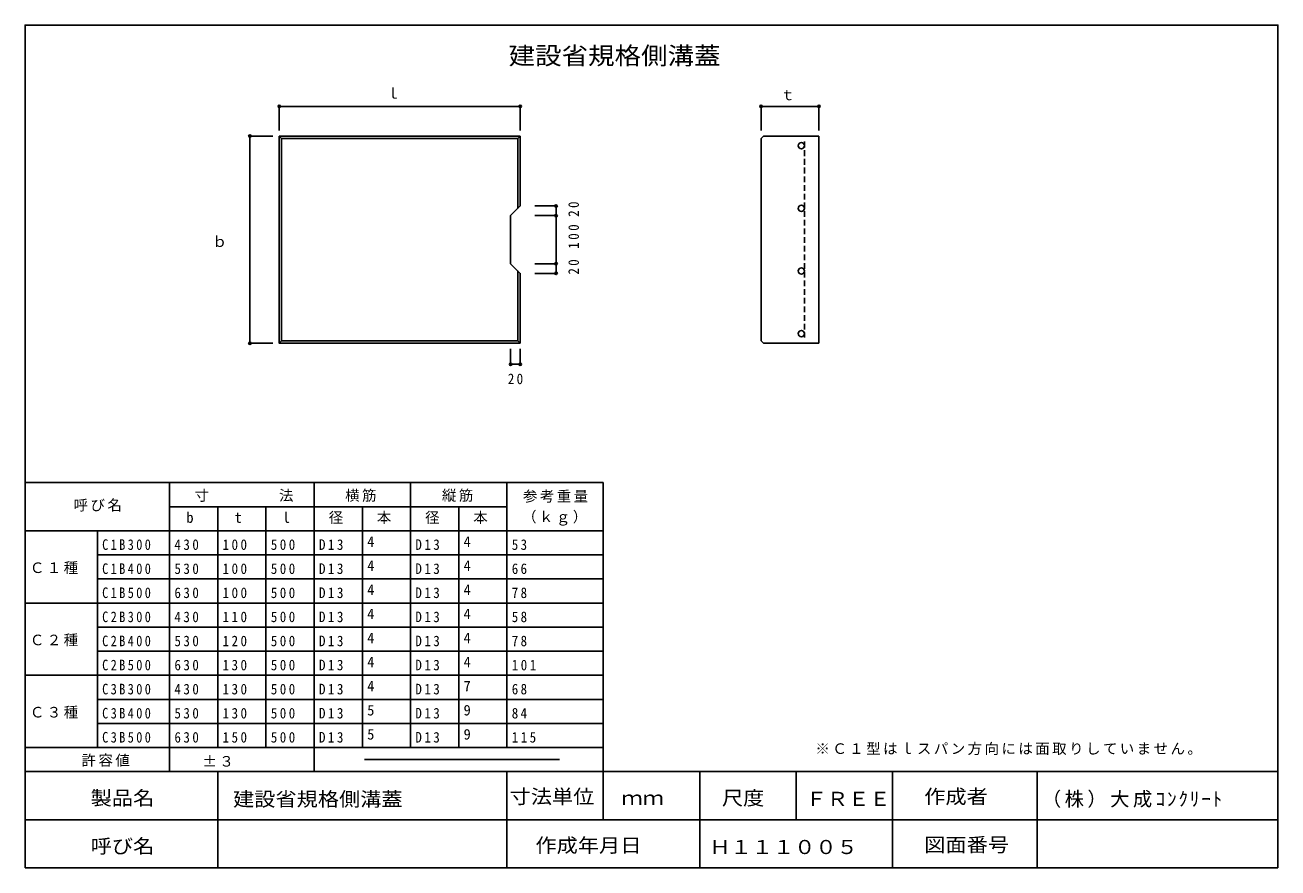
# Model space of a CAD drawing. Units: millimetres, scale not verified. Extents: x -1302 to 1298, y -912 to 838.
import ezdxf
from ezdxf.enums import TextEntityAlignment as Align

# ---------------------------------------------------------------- set-up
doc = ezdxf.new("R2010")
doc.units = ezdxf.units.MM
doc.header["$LTSCALE"] = 10
doc.header["$PDMODE"] = 32
doc.header["$PDSIZE"] = 5
doc.linetypes.add('DASHED1', pattern=[1.8, 1.2, -0.6])
doc.layers.add('0-0', color=7, linetype='Continuous')
doc.styles.add('ＭＳ ゴシック', font='')
doc.styles.get('ＭＳ ゴシック').set_extended_font_data('MS Gothic')

msp = doc.modelspace()

# ---------------------------------------------------------------- linework, layer by layer
at = {"layer": '0-0', "color": 4}
for p, q in [((-774.03, 668.77), (-274.03, 668.77)), ((-774.03, 618.46), (-774.03, 668.77)), ((-274.03, 618.46), (-274.03, 668.77)), ((225.97, 668.77), (345.97, 668.77)), ((225.97, 618.46), (225.97, 668.77)), ((345.97, 618.46), (345.97, 668.77)), ((-835.03, 607.01), (-835.03, 177.01)), ((-787.45, 607.01), (-835.03, 607.01)), ((-243.6, 462.01), (-199.44, 462.01)), ((-199.44, 462.01), (-199.44, 442.01)), ((-243.6, 322.01), (-199.44, 322.01)), ((-787.45, 177.01), (-835.03, 177.01)), ((-294.03, 165.09), (-294.03, 133.47)), ((-274.03, 165.09), (-274.03, 133.47)), ((-294.03, 133.47), (-274.03, 133.47))]:
    msp.add_line(p, q, dxfattribs=at)
at = {"layer": '0-0'}
for p, q in [((-774.03, 607.01), (-274.03, 607.01)), ((-774.03, 607.01), (-769.03, 602.01)), ((-769.03, 602.01), (-279.03, 602.01)), ((-769.03, 182.01), (-769.03, 602.01)), ((-274.03, 607.01), (-279.03, 602.01)), ((-279.03, 602.01), (-279.03, 457.01)), ((230.97, 607.01), (225.97, 602.01)), ((225.97, 182.01), (225.97, 602.01)), ((230.97, 607.01), (345.97, 607.01)), ((345.97, 607.01), (345.97, 177.01)), ((-279.03, 327.01), (-279.03, 182.01)), ((-769.03, 182.01), (-774.03, 177.01)), ((-769.03, 182.01), (-279.03, 182.01)), ((-279.03, 182.01), (-274.03, 177.01)), ((225.97, 182.01), (230.97, 177.01)), ((230.97, 177.01), (345.97, 177.01)), ((-101.53, -112.39), (-1301.53, -112.39)), ((-1001.53, -712.39), (-1001.53, -112.39)), ((-701.52, -712.39), (-701.52, -112.39)), ((-501.53, -662.39), (-501.53, -112.39)), ((-301.53, -662.39), (-301.53, -112.39)), ((-101.53, -712.39), (-101.53, -112.39)), ((-301.53, -162.39), (-1001.53, -162.39)), ((-901.53, -662.39), (-901.53, -162.39)), ((-801.53, -662.39), (-801.53, -162.39)), ((-601.53, -662.39), (-601.53, -162.39)), ((-401.53, -662.39), (-401.53, -162.39)), ((-101.53, -212.39), (-1301.53, -212.39)), ((-1151.53, -662.39), (-1151.53, -212.39)), ((-101.53, -262.39), (-1151.53, -262.39)), ((-101.53, -312.39), (-1151.53, -312.39)), ((-101.53, -362.39), (-1301.53, -362.39)), ((-101.53, -412.39), (-1151.53, -412.39)), ((-101.53, -462.39), (-1151.53, -462.39)), ((-101.53, -512.39), (-1301.53, -512.39)), ((-101.53, -562.39), (-1151.53, -562.39)), ((-101.53, -612.39), (-1151.53, -612.39)), ((-101.53, -662.39), (-1301.53, -662.39)), ((-192.26, -687.39), (-597.14, -687.39))]:
    msp.add_line(p, q, dxfattribs=at)
at = {"layer": '0-0', "linetype": 'DASHED1'}
msp.add_line((315.96, 595.51), (315.96, 188.78), dxfattribs=at)
at = {"layer": '0-0', "color": 2}
for p, q in [((1298.47, -712.39), (-1301.53, -712.39)), ((-901.53, -912.39), (-901.53, -712.39)), ((-301.53, -912.39), (-301.53, -712.39)), ((-101.52, -812.39), (-101.52, -712.39)), ((98.47, -912.39), (98.47, -712.39)), ((298.47, -812.39), (298.47, -712.39)), ((498.47, -912.39), (498.47, -712.39)), ((798.47, -912.39), (798.47, -712.39)), ((1298.47, -812.39), (-1301.53, -812.39)), ((1298.47, -912.39), (-1301.53, -912.39))]:
    msp.add_line(p, q, dxfattribs=at)
msp.add_lwpolyline([(-1301.53, -912.39), (-1301.53, 837.61), (1298.47, 837.61), (1298.47, -912.39)], dxfattribs=at)
at = {"layer": '0-0'}
for points in [[(-274.03, 177.01), (-774.03, 177.01), (-774.03, 607.01)], [(-274.03, 607.01), (-274.03, 462.01), (-294.03, 442.01), (-294.03, 342.01), (-274.03, 322.01), (-274.03, 177.01)]]:
    msp.add_lwpolyline(points, dxfattribs=at)
at = {"layer": '0-0', "color": 4}
for points in [[(-243.6, 442.01), (-199.44, 442.01), (-199.44, 342.01)], [(-243.6, 342.01), (-199.44, 342.01), (-199.44, 322.01)]]:
    msp.add_lwpolyline(points, dxfattribs=at)
at = {"layer": '0-0'}
for centre in [(309.46, 587.01), (309.46, 457.01), (309.46, 327.01), (309.46, 197.01)]:
    msp.add_circle(centre, 6.5, dxfattribs=at)
at = {"layer": '0-0', "color": 4}
for p in [(-774.03, 668.77), (-274.03, 668.77), (225.97, 668.77), (345.97, 668.77), (-835.03, 607.01), (-199.44, 462.01), (-199.44, 442.01), (-199.44, 342.01), (-199.44, 322.01), (-835.03, 177.01), (-294.03, 133.47), (-274.03, 133.47)]:
    msp.add_point(p, dxfattribs=at)

# ---------------------------------------------------------------- texts
at = {"layer": '0-0', "color": 3, "style": 'ＭＳ ゴシック', "width": 1.1}
msp.add_text('建設省規格側溝蓋', height=36.66, dxfattribs=at).set_placement((-298.15, 744.61), align=Align.BOTTOM_LEFT)
at = {"layer": '0-0', "style": 'ＭＳ ゴシック'}
for s, p in [('ｌ', (-552.59, 678.16)), ('ｔ', (265.91, 675.09)), ('ｂ', (-912.5, 370.43)), ('b', (-966.76, -202.39)), ('t', (-866.76, -202.39)), ('l', (-766.76, -202.39)), ('径', (-671.41, -202.39)), ('本', (-571.41, -202.39)), ('径', (-471.41, -202.39)), ('本', (-371.41, -202.39)), ('4', (-591.52, -252.39)), ('4', (-391.53, -252.39)), ('4', (-591.52, -302.39)), ('4', (-391.53, -302.39)), ('4', (-591.52, -352.39)), ('4', (-391.53, -352.39)), ('4', (-591.52, -402.39)), ('4', (-391.53, -402.39)), ('4', (-591.52, -452.39)), ('4', (-391.53, -452.39)), ('4', (-591.52, -502.39)), ('4', (-391.53, -502.39)), ('4', (-591.52, -552.39)), ('7', (-391.53, -552.39)), ('5', (-591.52, -602.39)), ('9', (-391.53, -602.39)), ('5', (-591.52, -652.39)), ('9', (-391.53, -652.39))]:
    msp.add_text(s, height=21.99, dxfattribs=at).set_placement(p, align=Align.BOTTOM_LEFT)
at = {"layer": '0-0', "style": 'ＭＳ ゴシック', "width": 1.1}
for s, p in [('製品名', (-1165.45, -790.61)), ('建設省規格側溝蓋', (-870.04, -792.92)), ('寸法単位', (-296.03, -787.63)), ('尺度', (144.64, -790.61)), ('作成者', (564.46, -787.63)), ('ｍｍ', (-63.78, -790.61)), ('ＦＲＥＥ', (318.47, -792.39)), ('呼び名', (-1165.45, -890.61)), ('作成年月日', (-242.43, -888.87)), ('Ｈ１１１００５', (118.47, -892.39)), ('図面番号', (564.46, -887.63))]:
    msp.add_text(s, height=29.33, dxfattribs=at).set_placement(p, align=Align.BOTTOM_LEFT)
at = {"layer": '0-0', "char_height": 21.99, "attachment_point": 7, "rotation": 90, "style": 'ＭＳ ゴシック'}
for s, insert in [('\\T1.36;\\W0.9;20', (-151.86, 439.51)), ('\\T1.38;\\W0.9;100', (-151.86, 373.26)), ('\\T1.36;\\W0.9;20', (-151.86, 319.51))]:
    msp.add_mtext(s, dxfattribs=dict(at, insert=insert))
at = {"layer": '0-0', "attachment_point": 7, "style": 'ＭＳ ゴシック'}
for s, insert, char_height in [('\\T1.36;\\W0.9;20', (-299.74, 91.74), 21.99), ('\\T1.17;寸\u3000\u3000\u3000\u3000法', (-949.93, -152.39), 21.99), ('\\T1.17;横筋', (-637.38, -152.39), 21.99), ('\\T1.17;縦筋', (-436.39, -152.39), 21.99), ('\\T1.17;参考重量', (-268.29, -154.22), 21.99), ('\\T1.17;呼び名', (-1200.78, -172.58), 21.99), ('\\T1.17;（ｋｇ）', (-270.12, -201.73), 21.99), ('\\T1.39;\\W0.85;C1B300', (-1141.53, -252.39), 21.99), ('\\T1.38;\\W0.9;430', (-991.53, -252.39), 21.99), ('\\T1.38;\\W0.9;100', (-891.53, -252.39), 21.99), ('\\T1.38;\\W0.9;500', (-791.53, -252.39), 21.99), ('\\T1.38;\\W0.9;D13', (-691.52, -252.39), 21.99), ('\\T1.38;\\W0.9;D13', (-491.53, -252.39), 21.99), ('\\T1.36;\\W0.9;53', (-291.53, -252.39), 21.99), ('\\T1.17;Ｃ１種', (-1291.53, -302.39), 21.99), ('\\T1.39;\\W0.85;C1B400', (-1141.53, -302.39), 21.99), ('\\T1.38;\\W0.9;530', (-991.53, -302.39), 21.99), ('\\T1.38;\\W0.9;100', (-891.53, -302.39), 21.99), ('\\T1.38;\\W0.9;500', (-791.53, -302.39), 21.99), ('\\T1.38;\\W0.9;D13', (-691.52, -302.39), 21.99), ('\\T1.38;\\W0.9;D13', (-491.53, -302.39), 21.99), ('\\T1.36;\\W0.9;66', (-291.53, -302.39), 21.99), ('\\T1.39;\\W0.85;C1B500', (-1141.53, -352.39), 21.99), ('\\T1.38;\\W0.9;630', (-991.53, -352.39), 21.99), ('\\T1.38;\\W0.9;100', (-891.53, -352.39), 21.99), ('\\T1.38;\\W0.9;500', (-791.53, -352.39), 21.99), ('\\T1.38;\\W0.9;D13', (-691.52, -352.39), 21.99), ('\\T1.38;\\W0.9;D13', (-491.53, -352.39), 21.99), ('\\T1.36;\\W0.9;78', (-291.53, -352.39), 21.99), ('\\T1.39;\\W0.85;C2B300', (-1141.53, -402.39), 21.99), ('\\T1.38;\\W0.9;430', (-991.53, -402.39), 21.99), ('\\T1.38;\\W0.9;110', (-891.53, -402.39), 21.99), ('\\T1.38;\\W0.9;500', (-791.53, -402.39), 21.99), ('\\T1.38;\\W0.9;D13', (-691.52, -402.39), 21.99), ('\\T1.38;\\W0.9;D13', (-491.53, -402.39), 21.99), ('\\T1.36;\\W0.9;58', (-291.53, -402.39), 21.99), ('\\T1.17;Ｃ２種', (-1291.53, -452.39), 21.99), ('\\T1.39;\\W0.85;C2B400', (-1141.53, -452.39), 21.99), ('\\T1.38;\\W0.9;530', (-991.53, -452.39), 21.99), ('\\T1.38;\\W0.9;120', (-891.53, -452.39), 21.99), ('\\T1.38;\\W0.9;500', (-791.53, -452.39), 21.99), ('\\T1.38;\\W0.9;D13', (-691.52, -452.39), 21.99), ('\\T1.38;\\W0.9;D13', (-491.53, -452.39), 21.99), ('\\T1.36;\\W0.9;78', (-291.53, -452.39), 21.99), ('\\T1.39;\\W0.85;C2B500', (-1141.53, -502.39), 21.99), ('\\T1.38;\\W0.9;630', (-991.53, -502.39), 21.99), ('\\T1.38;\\W0.9;130', (-891.53, -502.39), 21.99), ('\\T1.38;\\W0.9;500', (-791.53, -502.39), 21.99), ('\\T1.38;\\W0.9;D13', (-691.52, -502.39), 21.99), ('\\T1.38;\\W0.9;D13', (-491.53, -502.39), 21.99), ('\\T1.38;\\W0.9;101', (-291.53, -502.39), 21.99), ('\\T1.39;\\W0.85;C3B300', (-1141.53, -552.39), 21.99), ('\\T1.38;\\W0.9;430', (-991.53, -552.39), 21.99), ('\\T1.38;\\W0.9;130', (-891.53, -552.39), 21.99), ('\\T1.38;\\W0.9;500', (-791.53, -552.39), 21.99), ('\\T1.38;\\W0.9;D13', (-691.52, -552.39), 21.99), ('\\T1.38;\\W0.9;D13', (-491.53, -552.39), 21.99), ('\\T1.36;\\W0.9;68', (-291.53, -552.39), 21.99), ('\\T1.17;Ｃ３種', (-1291.53, -602.39), 21.99), ('\\T1.39;\\W0.85;C3B400', (-1141.53, -602.39), 21.99), ('\\T1.38;\\W0.9;530', (-991.53, -602.39), 21.99), ('\\T1.38;\\W0.9;130', (-891.53, -602.39), 21.99), ('\\T1.38;\\W0.9;500', (-791.53, -602.39), 21.99), ('\\T1.38;\\W0.9;D13', (-691.52, -602.39), 21.99), ('\\T1.38;\\W0.9;D13', (-491.53, -602.39), 21.99), ('\\T1.36;\\W0.9;84', (-291.53, -602.39), 21.99), ('\\T1.39;\\W0.85;C3B500', (-1141.53, -652.39), 21.99), ('\\T1.38;\\W0.9;630', (-991.53, -652.39), 21.99), ('\\T1.38;\\W0.9;150', (-891.53, -652.39), 21.99), ('\\T1.38;\\W0.9;500', (-791.53, -652.39), 21.99), ('\\T1.38;\\W0.9;D13', (-691.52, -652.39), 21.99), ('\\T1.38;\\W0.9;D13', (-491.53, -652.39), 21.99), ('\\T1.38;\\W0.9;115', (-291.53, -652.39), 21.99), ('\\T1.17;許容値', (-1184.3, -702.39), 21.99), ('\\T1.17;※Ｃ１型はｌスパン方向には面取りしていません。', (338.66, -678.16), 21.99), ('\\T1.17;±３', (-933.33, -702.39), 21.99), ('\\T1.18;（株）大成ｺﾝｸﾘｰﾄ', (808.62, -787.63), 29.33)]:
    msp.add_mtext(s, dxfattribs=dict(at, insert=insert, char_height=char_height))

doc.saveas('drawing.dxf')
